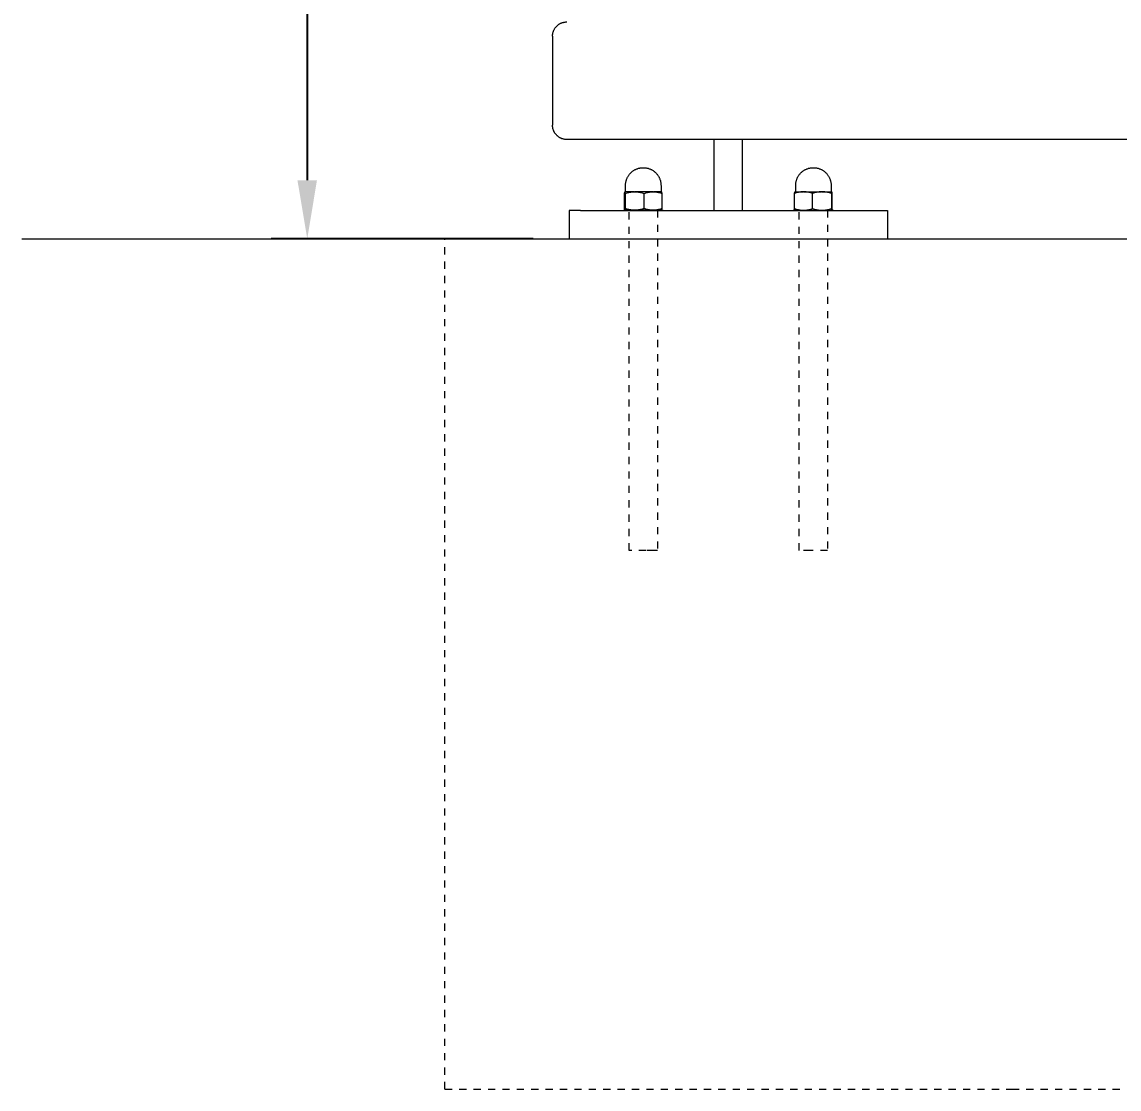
# Model space of a CAD drawing. Header units: inches. Extents: x -6 to 95, y -2 to 61.
# Drawn here: x -5.56 to 9.68, y 29.9 to 44.73 of the extents above; entities that cross this region are included whole.
import ezdxf

# ---------------------------------------------------------------- set-up
doc = ezdxf.new("R2010")
doc.units = ezdxf.units.IN
doc.header["$PDSIZE"] = -1
doc.linetypes.add('HIDDEN', pattern=[1.905, 1.27, -0.635])
for name, color, linetype, lineweight in [('ZANO_R', 7, 'Continuous', 0), ('ZANO_R_przerywana', 250, 'HIDDEN', 0), ('ZANO_W', 1, 'Continuous', 0)]:
    doc.layers.add(name, color=color, linetype=linetype, lineweight=lineweight)
doc.styles.get("Standard").update_dxf_attribs({"font": 'arial.ttf'})
doc.dimstyles.new('amerykanie', dxfattribs={"dimtxt": 50, "dimasz": 50, "dimexe": 0.5, "dimexo": 0.5, "dimgap": 1, "dimtad": 1, "dimdec": 0, "dimzin": 0, "dimlunit": 5, "dimtxsty": 'Standard', "dimcen": 0.09, "dimclrd": 1, "dimclre": 1, "dimclrt": 1, "dimazin": 0, "dimtfac": 1, "dimtdec": 0, "dimtmove": 0, "dimatfit": 3, "dimfxl": 1, "dimtzin": 0, "dimarcsym": 1})

# ---------------------------------------------------------------- blocks, each defined once
blk = doc.blocks.new('*D354')
at = {"layer": 'ZANO_W', "color": 1, "lineweight": -2}
for p, q in [((1.504, 59.828), (-2.101, 59.828)), ((-1.601, 59.016), (-1.601, 42.53)), ((1.54, 41.718), (-2.101, 41.718))]:
    blk.add_line(p, q, dxfattribs=at)
at = {"layer": 'ZANO_W', "color": 1}
for points in [[(-1.466, 59.016), (-1.737, 59.016), (-1.601, 59.828)], [(-1.737, 42.53), (-1.466, 42.53), (-1.601, 41.718)]]:
    blk.add_solid(points, dxfattribs=at)
at = {"layer": 'ZANO_W', "color": 1, "insert": (-2.521, 50.773), "char_height": 0.8125, "attachment_point": 5, "rotation": 90}
blk.add_mtext('18 1/8', dxfattribs=at)

msp = doc.modelspace()

# ---------------------------------------------------------------- linework, layer by layer
at = {"layer": 'ZANO_R'}
for p, q in [((1.85136, 44.65835), (1.85569, 44.6635)), ((1.85569, 44.6635), (1.86019, 44.66849)), ((1.86019, 44.66849), (1.86487, 44.67333)), ((1.86487, 44.67333), (1.8697, 44.678)), ((1.8697, 44.678), (1.8747, 44.68251)), ((1.8747, 44.68251), (1.87984, 44.68684)), ((1.87984, 44.68684), (1.88513, 44.69099)), ((1.88513, 44.69099), (1.89056, 44.69496)), ((1.89056, 44.69496), (1.89612, 44.69875)), ((1.89612, 44.69875), (1.9018, 44.70234)), ((1.9018, 44.70234), (1.90761, 44.70574)), ((1.90761, 44.70574), (1.91352, 44.70893)), ((1.91352, 44.70893), (1.91955, 44.71192)), ((1.91955, 44.71192), (1.92567, 44.71471)), ((1.92567, 44.71471), (1.93188, 44.71728)), ((1.93188, 44.71728), (1.93818, 44.71964)), ((1.93818, 44.71964), (1.94455, 44.72178)), ((1.94455, 44.72178), (1.951, 44.72371)), ((1.951, 44.72371), (1.9575, 44.72541)), ((1.9575, 44.72541), (1.96406, 44.72689)), ((1.96406, 44.72689), (1.97067, 44.72815)), ((1.97067, 44.72815), (1.97732, 44.72918)), ((1.97732, 44.72918), (1.98399, 44.72998)), ((1.98399, 44.72998), (1.99069, 44.73055)), ((1.99069, 44.73055), (1.99741, 44.7309)), ((1.99741, 44.7309), (2.00414, 44.73101)), ((1.80718, 44.53406), (1.8073, 44.54078)), ((1.80718, 44.53406), (1.80718, 44.38739)), ((1.8073, 44.54078), (1.80764, 44.5475)), ((1.80764, 44.5475), (1.80821, 44.5542)), ((1.80821, 44.5542), (1.80902, 44.56088)), ((1.80902, 44.56088), (1.81004, 44.56752)), ((1.81004, 44.56752), (1.8113, 44.57413)), ((1.8113, 44.57413), (1.81278, 44.58069)), ((1.81278, 44.58069), (1.81448, 44.5872)), ((1.81448, 44.5872), (1.81641, 44.59364)), ((1.81641, 44.59364), (1.81855, 44.60001)), ((1.81855, 44.60001), (1.82091, 44.60631)), ((1.82091, 44.60631), (1.82349, 44.61252)), ((1.82349, 44.61252), (1.82627, 44.61865)), ((1.82627, 44.61865), (1.82926, 44.62467)), ((1.82926, 44.62467), (1.83246, 44.63059)), ((1.83246, 44.63059), (1.83585, 44.63639)), ((1.83585, 44.63639), (1.83945, 44.64208)), ((1.83945, 44.64208), (1.84323, 44.64764)), ((1.84323, 44.64764), (1.8472, 44.65307)), ((1.8472, 44.65307), (1.85136, 44.65835)), ((1.80718, 44.38739), (1.80718, 43.29424)), ((1.8073, 43.28751), (1.80718, 43.29424)), ((1.80764, 43.2808), (1.8073, 43.28751)), ((1.80821, 43.2741), (1.80764, 43.2808)), ((1.80902, 43.26742), (1.80821, 43.2741)), ((1.81004, 43.26077), (1.80902, 43.26742)), ((1.8113, 43.25417), (1.81004, 43.26077)), ((1.81278, 43.24761), (1.8113, 43.25417)), ((1.81448, 43.2411), (1.81278, 43.24761)), ((1.81641, 43.23466), (1.81448, 43.2411)), ((1.81855, 43.22828), (1.81641, 43.23466)), ((1.82091, 43.22198), (1.81855, 43.22828)), ((1.82349, 43.21577), (1.82091, 43.22198)), ((1.82627, 43.20965), (1.82349, 43.21577)), ((1.82926, 43.20363), (1.82627, 43.20965)), ((1.83246, 43.19771), (1.82926, 43.20363)), ((1.83585, 43.1919), (1.83246, 43.19771)), ((1.83945, 43.18622), (1.83585, 43.1919)), ((1.84323, 43.18066), (1.83945, 43.18622)), ((1.8472, 43.17523), (1.84323, 43.18066)), ((1.85136, 43.16994), (1.8472, 43.17523)), ((1.85569, 43.1648), (1.85136, 43.16994)), ((1.86019, 43.15981), (1.85569, 43.1648)), ((1.86487, 43.15497), (1.86019, 43.15981)), ((1.8697, 43.1503), (1.86487, 43.15497)), ((1.8747, 43.14579), (1.8697, 43.1503)), ((1.87984, 43.14146), (1.8747, 43.14579)), ((1.88513, 43.1373), (1.87984, 43.14146)), ((1.89056, 43.13333), (1.88513, 43.1373)), ((1.89612, 43.12955), (1.89056, 43.13333)), ((1.9018, 43.12596), (1.89612, 43.12955)), ((1.90761, 43.12256), (1.9018, 43.12596)), ((1.91352, 43.11936), (1.90761, 43.12256)), ((1.91955, 43.11637), (1.91352, 43.11936)), ((1.92567, 43.11359), (1.91955, 43.11637)), ((1.93188, 43.11102), (1.92567, 43.11359)), ((1.93818, 43.10866), (1.93188, 43.11102)), ((1.94455, 43.10651), (1.93818, 43.10866)), ((1.951, 43.10459), (1.94455, 43.10651)), ((1.9575, 43.10288), (1.951, 43.10459)), ((1.96406, 43.1014), (1.9575, 43.10288)), ((1.97067, 43.10015), (1.96406, 43.1014)), ((1.97732, 43.09912), (1.97067, 43.10015)), ((1.98399, 43.09832), (1.97732, 43.09912)), ((1.99069, 43.09774), (1.98399, 43.09832)), ((1.99741, 43.0974), (1.99069, 43.09774)), ((2.00414, 43.09728), (1.99741, 43.0974)), ((21.30567, 43.09728), (2.00414, 43.09728)), ((4.05246, 42.11186), (4.05246, 43.09728)), ((4.44637, 42.11186), (4.44637, 43.09728)), ((2.95442, 42.67796), (2.96195, 42.6817)), ((2.96195, 42.6817), (2.96961, 42.68518)), ((2.96961, 42.68518), (2.97737, 42.6884)), ((2.97737, 42.6884), (2.98524, 42.69135)), ((2.98524, 42.69135), (2.99321, 42.69403)), ((2.99321, 42.69403), (3.00127, 42.69643)), ((3.00127, 42.69643), (3.0094, 42.69856)), ((3.0094, 42.69856), (3.0176, 42.70041)), ((3.0176, 42.70041), (3.02586, 42.70198)), ((3.02586, 42.70198), (3.03417, 42.70327)), ((3.03417, 42.70327), (3.04251, 42.70427)), ((3.04251, 42.70427), (3.05089, 42.70499)), ((3.05089, 42.70499), (3.05928, 42.70542)), ((3.05928, 42.70542), (3.06769, 42.70556)), ((3.06769, 42.70556), (3.07609, 42.70542)), ((3.07609, 42.70542), (3.08449, 42.70499)), ((3.08449, 42.70499), (3.09287, 42.70427)), ((3.09287, 42.70427), (3.10121, 42.70327)), ((3.10121, 42.70327), (3.10952, 42.70198)), ((3.10952, 42.70198), (3.11778, 42.70041)), ((3.11778, 42.70041), (3.12598, 42.69856)), ((3.12598, 42.69856), (3.13411, 42.69643)), ((3.13411, 42.69643), (3.14217, 42.69403)), ((3.14217, 42.69403), (3.15013, 42.69135)), ((3.15013, 42.69135), (3.15801, 42.6884)), ((3.15801, 42.6884), (3.16577, 42.68518)), ((3.16577, 42.68518), (3.17342, 42.6817)), ((3.17342, 42.6817), (3.18095, 42.67796)), ((5.31788, 42.67796), (5.32541, 42.6817)), ((5.32541, 42.6817), (5.33306, 42.68518)), ((5.33306, 42.68518), (5.34082, 42.6884)), ((5.34082, 42.6884), (5.3487, 42.69135)), ((5.3487, 42.69135), (5.35666, 42.69403)), ((5.35666, 42.69403), (5.36472, 42.69643)), ((5.36472, 42.69643), (5.37285, 42.69856)), ((5.37285, 42.69856), (5.38105, 42.70041)), ((5.38105, 42.70041), (5.38931, 42.70198)), ((5.38931, 42.70198), (5.39762, 42.70327)), ((5.39762, 42.70327), (5.40597, 42.70427)), ((5.40597, 42.70427), (5.41434, 42.70499)), ((5.41434, 42.70499), (5.42274, 42.70542)), ((5.42274, 42.70542), (5.43114, 42.70556)), ((5.43114, 42.70556), (5.43955, 42.70542)), ((5.43955, 42.70542), (5.44794, 42.70499)), ((5.44794, 42.70499), (5.45632, 42.70427)), ((5.45632, 42.70427), (5.46467, 42.70327)), ((5.46467, 42.70327), (5.47297, 42.70198)), ((5.47297, 42.70198), (5.48123, 42.70041)), ((5.48123, 42.70041), (5.48943, 42.69856)), ((5.48943, 42.69856), (5.49756, 42.69643)), ((5.49756, 42.69643), (5.50562, 42.69403)), ((5.50562, 42.69403), (5.51359, 42.69135)), ((5.51359, 42.69135), (5.52146, 42.6884)), ((5.52146, 42.6884), (5.52923, 42.68518)), ((5.52923, 42.68518), (5.53688, 42.6817)), ((5.53688, 42.6817), (5.54441, 42.67796)), ((2.83063, 42.52579), (2.83303, 42.53385)), ((2.83303, 42.53385), (2.83571, 42.54181)), ((2.83571, 42.54181), (2.83866, 42.54969)), ((2.83866, 42.54969), (2.84188, 42.55745)), ((2.84188, 42.55745), (2.84536, 42.56511)), ((2.84536, 42.56511), (2.8491, 42.57263)), ((2.8491, 42.57263), (2.85309, 42.58003)), ((2.85309, 42.58003), (2.85734, 42.58729)), ((2.85734, 42.58729), (2.86183, 42.59439)), ((2.86183, 42.59439), (2.86656, 42.60134)), ((2.86656, 42.60134), (2.87152, 42.60813)), ((2.87152, 42.60813), (2.87671, 42.61474)), ((2.87671, 42.61474), (2.88213, 42.62117)), ((2.88213, 42.62117), (2.88776, 42.62741)), ((2.88776, 42.62741), (2.8936, 42.63345)), ((2.8936, 42.63345), (2.89965, 42.6393)), ((2.89965, 42.6393), (2.90589, 42.64493)), ((2.90589, 42.64493), (2.91232, 42.65034)), ((2.91232, 42.65034), (2.91893, 42.65554)), ((2.91893, 42.65554), (2.92571, 42.6605)), ((2.92571, 42.6605), (2.93266, 42.66523)), ((2.93266, 42.66523), (2.93977, 42.66972)), ((2.93977, 42.66972), (2.94703, 42.67397)), ((2.94703, 42.67397), (2.95442, 42.67796)), ((3.18095, 42.67796), (3.18835, 42.67397)), ((3.18835, 42.67397), (3.19561, 42.66972)), ((3.19561, 42.66972), (3.20271, 42.66523)), ((3.20271, 42.66523), (3.20966, 42.6605)), ((3.20966, 42.6605), (3.21645, 42.65554)), ((3.21645, 42.65554), (3.22306, 42.65034)), ((3.22306, 42.65034), (3.22949, 42.64493)), ((3.22949, 42.64493), (3.23573, 42.6393)), ((3.23573, 42.6393), (3.24177, 42.63345)), ((3.24177, 42.63345), (3.24762, 42.62741)), ((3.24762, 42.62741), (3.25325, 42.62117)), ((3.25325, 42.62117), (3.25866, 42.61474)), ((3.25866, 42.61474), (3.26386, 42.60813)), ((3.26386, 42.60813), (3.26882, 42.60134)), ((3.26882, 42.60134), (3.27355, 42.59439)), ((3.27355, 42.59439), (3.27804, 42.58729)), ((3.27804, 42.58729), (3.28229, 42.58003)), ((3.28229, 42.58003), (3.28628, 42.57263)), ((3.28628, 42.57263), (3.29002, 42.56511)), ((3.29002, 42.56511), (3.2935, 42.55745)), ((3.2935, 42.55745), (3.29672, 42.54969)), ((3.29672, 42.54969), (3.29967, 42.54181)), ((3.29967, 42.54181), (3.30235, 42.53385)), ((3.30235, 42.53385), (3.30475, 42.52579)), ((5.19408, 42.52579), (5.19648, 42.53385)), ((5.19648, 42.53385), (5.19916, 42.54181)), ((5.19916, 42.54181), (5.20211, 42.54969)), ((5.20211, 42.54969), (5.20533, 42.55745)), ((5.20533, 42.55745), (5.20881, 42.56511)), ((5.20881, 42.56511), (5.21255, 42.57263)), ((5.21255, 42.57263), (5.21655, 42.58003)), ((5.21655, 42.58003), (5.22079, 42.58729)), ((5.22079, 42.58729), (5.22528, 42.59439)), ((5.22528, 42.59439), (5.23001, 42.60134)), ((5.23001, 42.60134), (5.23497, 42.60813)), ((5.23497, 42.60813), (5.24017, 42.61474)), ((5.24017, 42.61474), (5.24558, 42.62117)), ((5.24558, 42.62117), (5.25122, 42.62741)), ((5.25122, 42.62741), (5.25706, 42.63345)), ((5.25706, 42.63345), (5.2631, 42.6393)), ((5.2631, 42.6393), (5.26934, 42.64493)), ((5.26934, 42.64493), (5.27577, 42.65034)), ((5.27577, 42.65034), (5.28238, 42.65554)), ((5.28238, 42.65554), (5.28917, 42.6605)), ((5.28917, 42.6605), (5.29612, 42.66523)), ((5.29612, 42.66523), (5.30322, 42.66972)), ((5.30322, 42.66972), (5.31048, 42.67397)), ((5.31048, 42.67397), (5.31788, 42.67796)), ((5.54441, 42.67796), (5.5518, 42.67397)), ((5.5518, 42.67397), (5.55906, 42.66972)), ((5.55906, 42.66972), (5.56617, 42.66523)), ((5.56617, 42.66523), (5.57312, 42.6605)), ((5.57312, 42.6605), (5.5799, 42.65554)), ((5.5799, 42.65554), (5.58651, 42.65034)), ((5.58651, 42.65034), (5.59294, 42.64493)), ((5.59294, 42.64493), (5.59918, 42.6393)), ((5.59918, 42.6393), (5.60523, 42.63345)), ((5.60523, 42.63345), (5.61107, 42.62741)), ((5.61107, 42.62741), (5.6167, 42.62117)), ((5.6167, 42.62117), (5.62212, 42.61474)), ((5.62212, 42.61474), (5.62731, 42.60813)), ((5.62731, 42.60813), (5.63227, 42.60134)), ((5.63227, 42.60134), (5.637, 42.59439)), ((5.637, 42.59439), (5.64149, 42.58729)), ((5.64149, 42.58729), (5.64574, 42.58003)), ((5.64574, 42.58003), (5.64973, 42.57263)), ((5.64973, 42.57263), (5.65347, 42.56511)), ((5.65347, 42.56511), (5.65695, 42.55745)), ((5.65695, 42.55745), (5.66017, 42.54969)), ((5.66017, 42.54969), (5.66312, 42.54181)), ((5.66312, 42.54181), (5.6658, 42.53385)), ((5.6658, 42.53385), (5.66821, 42.52579)), ((2.82147, 42.37498), (2.82149, 42.37514)), ((2.82149, 42.37531), (2.8215, 42.37547)), ((2.82149, 42.37514), (2.82149, 42.37531)), ((2.8215, 42.45937), (2.82164, 42.46777)), ((2.8215, 42.37547), (2.8215, 42.45937)), ((2.82164, 42.46777), (2.82207, 42.47617)), ((2.82207, 42.47617), (2.82279, 42.48455)), ((2.82279, 42.48455), (2.82379, 42.49289)), ((2.82379, 42.49289), (2.82508, 42.5012)), ((2.82508, 42.5012), (2.82665, 42.50946)), ((2.82665, 42.50946), (2.8285, 42.51766)), ((2.8285, 42.51766), (2.83063, 42.52579)), ((3.30475, 42.52579), (3.30688, 42.51766)), ((3.30688, 42.51766), (3.30873, 42.50946)), ((3.30873, 42.50946), (3.3103, 42.5012)), ((3.3103, 42.5012), (3.31159, 42.49289)), ((3.31159, 42.49289), (3.31259, 42.48455)), ((3.31259, 42.48455), (3.31331, 42.47617)), ((3.31331, 42.47617), (3.31374, 42.46777)), ((3.31374, 42.46777), (3.31388, 42.45937)), ((3.31388, 42.45937), (3.31388, 42.37547)), ((3.31388, 42.37547), (3.31388, 42.3753)), ((3.31388, 42.3753), (3.31389, 42.37514)), ((3.31389, 42.37514), (3.31391, 42.37497)), ((5.18043, 42.37077), (5.18495, 42.37547)), ((5.18495, 42.45937), (5.18509, 42.46777)), ((5.18495, 42.37547), (5.18495, 42.45937)), ((5.18509, 42.46777), (5.18552, 42.47617)), ((5.18552, 42.47617), (5.18624, 42.48455)), ((5.18624, 42.48455), (5.18724, 42.49289)), ((5.18724, 42.49289), (5.18853, 42.5012)), ((5.18853, 42.5012), (5.1901, 42.50946)), ((5.1901, 42.50946), (5.19195, 42.51766)), ((5.19195, 42.51766), (5.19408, 42.52579)), ((5.66821, 42.52579), (5.67033, 42.51766)), ((5.67033, 42.51766), (5.67219, 42.50946)), ((5.67219, 42.50946), (5.67376, 42.5012)), ((5.67376, 42.5012), (5.67504, 42.49289)), ((5.67504, 42.49289), (5.67604, 42.48455)), ((5.67604, 42.48455), (5.67676, 42.47617)), ((5.67676, 42.47617), (5.67719, 42.46777)), ((5.67719, 42.46777), (5.67733, 42.45937)), ((5.67733, 42.45937), (5.67733, 42.37547)), ((5.67733, 42.37547), (5.67734, 42.3753)), ((5.67734, 42.3753), (5.67735, 42.37514)), ((5.67735, 42.37514), (5.67736, 42.37497)), ((2.80595, 42.34787), (2.81185, 42.37074)), ((2.80595, 42.13757), (2.80595, 42.34787)), ((2.81185, 42.37074), (2.81775, 42.34787)), ((2.94445, 42.37074), (2.81203, 42.37074)), ((2.81706, 42.37078), (2.81722, 42.37079)), ((2.81722, 42.37079), (2.81738, 42.3708)), ((2.81738, 42.3708), (2.81754, 42.37083)), ((2.81754, 42.37083), (2.8177, 42.37085)), ((2.8177, 42.37085), (2.81786, 42.37089)), ((2.81775, 42.34787), (2.83043, 42.35203)), ((2.81775, 42.34787), (2.81775, 42.13757)), ((2.81786, 42.37089), (2.81802, 42.37093)), ((2.81802, 42.37093), (2.81817, 42.37097)), ((2.81817, 42.37097), (2.81833, 42.37102)), ((2.81833, 42.37102), (2.81848, 42.37107)), ((2.81848, 42.37107), (2.81863, 42.37113)), ((2.81863, 42.37113), (2.81878, 42.3712)), ((2.81878, 42.3712), (2.81892, 42.37127)), ((2.81892, 42.37127), (2.81907, 42.37135)), ((2.81907, 42.37135), (2.81921, 42.37143)), ((2.81921, 42.37143), (2.81934, 42.37151)), ((2.81934, 42.37151), (2.81948, 42.3716)), ((2.81948, 42.3716), (2.81961, 42.3717)), ((2.81961, 42.3717), (2.81974, 42.37179)), ((2.81974, 42.37179), (2.81986, 42.3719)), ((2.81986, 42.3719), (2.81999, 42.37201)), ((2.81999, 42.37201), (2.8201, 42.37212)), ((2.8201, 42.37212), (2.82022, 42.37223)), ((2.82022, 42.37223), (2.82032, 42.37235)), ((2.82032, 42.37235), (2.82043, 42.37248)), ((2.82043, 42.37248), (2.82053, 42.3726)), ((2.82053, 42.3726), (2.82063, 42.37273)), ((2.82063, 42.37273), (2.82072, 42.37287)), ((2.82072, 42.37287), (2.82081, 42.373)), ((2.82081, 42.373), (2.82089, 42.37314)), ((2.82089, 42.37314), (2.82097, 42.37328)), ((2.82097, 42.37328), (2.82104, 42.37343)), ((2.82104, 42.37343), (2.82111, 42.37358)), ((2.82111, 42.37358), (2.82117, 42.37373)), ((2.82117, 42.37373), (2.82122, 42.37388)), ((2.82122, 42.37388), (2.82128, 42.37403)), ((2.82128, 42.37403), (2.82132, 42.37419)), ((2.82132, 42.37419), (2.82136, 42.37434)), ((2.82136, 42.37434), (2.8214, 42.3745)), ((2.8214, 42.3745), (2.82143, 42.37466)), ((2.82143, 42.37466), (2.82145, 42.37482)), ((2.82145, 42.37482), (2.82147, 42.37498)), ((2.83043, 42.35203), (2.84324, 42.35577)), ((2.84324, 42.35577), (2.85615, 42.35911)), ((2.85615, 42.35911), (2.86917, 42.36203)), ((2.86917, 42.36203), (2.88227, 42.36454)), ((2.88227, 42.36454), (2.89545, 42.36663)), ((2.89545, 42.36663), (2.90869, 42.36829)), ((2.90869, 42.36829), (2.92197, 42.36953)), ((2.92197, 42.36953), (2.93529, 42.37035)), ((2.93529, 42.37035), (2.94862, 42.37074)), ((2.94862, 42.37074), (2.96196, 42.37035)), ((3.19997, 42.37074), (2.95326, 42.37074)), ((2.96196, 42.37035), (2.97528, 42.36953)), ((2.97528, 42.36953), (2.98856, 42.36829)), ((2.98856, 42.36829), (3.0018, 42.36663)), ((3.0018, 42.36663), (3.01497, 42.36454)), ((3.01497, 42.36454), (3.02808, 42.36203)), ((3.02808, 42.36203), (3.04109, 42.35911)), ((3.04109, 42.35911), (3.05401, 42.35577)), ((3.05401, 42.35577), (3.06681, 42.35203)), ((3.06681, 42.35203), (3.07949, 42.34787)), ((3.07949, 42.34787), (3.09156, 42.35202)), ((3.07949, 42.13757), (3.07949, 42.34787)), ((3.09156, 42.35202), (3.10376, 42.35576)), ((3.10376, 42.35576), (3.11608, 42.35909)), ((3.11608, 42.35909), (3.12851, 42.36202)), ((3.12851, 42.36202), (3.14102, 42.36452)), ((3.14102, 42.36452), (3.15361, 42.36661)), ((3.15361, 42.36661), (3.16627, 42.36828)), ((3.16627, 42.36828), (3.17897, 42.36952)), ((3.17897, 42.36952), (3.1917, 42.37034)), ((3.1917, 42.37034), (3.20446, 42.37074)), ((3.20446, 42.37074), (3.21722, 42.37035)), ((3.29353, 42.37074), (3.20842, 42.37074)), ((3.21722, 42.37035), (3.22995, 42.36953)), ((3.22995, 42.36953), (3.24265, 42.36828)), ((3.24265, 42.36828), (3.25531, 42.36661)), ((3.25531, 42.36661), (3.2679, 42.36453)), ((3.2679, 42.36453), (3.28041, 42.36202)), ((3.28041, 42.36202), (3.29284, 42.3591)), ((3.29284, 42.3591), (3.30516, 42.35576)), ((3.31656, 42.37074), (3.29353, 42.37074)), ((3.30516, 42.35576), (3.31736, 42.35202)), ((3.31391, 42.37497), (3.31393, 42.37481)), ((3.31393, 42.37481), (3.31395, 42.37465)), ((3.31395, 42.37465), (3.31398, 42.37449)), ((3.31398, 42.37449), (3.31402, 42.37433)), ((3.31402, 42.37433), (3.31406, 42.37417)), ((3.31406, 42.37417), (3.31411, 42.37401)), ((3.31411, 42.37401), (3.31417, 42.37386)), ((3.31417, 42.37386), (3.31422, 42.3737)), ((3.31422, 42.3737), (3.31429, 42.37355)), ((3.31429, 42.37355), (3.31436, 42.3734)), ((3.31436, 42.3734), (3.31443, 42.37326)), ((3.31443, 42.37326), (3.31451, 42.37311)), ((3.31451, 42.37311), (3.3146, 42.37297)), ((3.3146, 42.37297), (3.31468, 42.37283)), ((3.31468, 42.37283), (3.31478, 42.3727)), ((3.31478, 42.3727), (3.31488, 42.37257)), ((3.31488, 42.37257), (3.31498, 42.37244)), ((3.31498, 42.37244), (3.31509, 42.37231)), ((3.31509, 42.37231), (3.3152, 42.37219)), ((3.3152, 42.37219), (3.31532, 42.37208)), ((3.31532, 42.37208), (3.31544, 42.37196)), ((3.31544, 42.37196), (3.31556, 42.37186)), ((3.31556, 42.37186), (3.31569, 42.37175)), ((3.31569, 42.37175), (3.31582, 42.37165)), ((3.31582, 42.37165), (3.31595, 42.37156)), ((3.31595, 42.37156), (3.31609, 42.37147)), ((3.31609, 42.37147), (3.31623, 42.37138)), ((3.31623, 42.37138), (3.31637, 42.3713)), ((3.31637, 42.3713), (3.31652, 42.37123)), ((3.31652, 42.37123), (3.31667, 42.37116)), ((3.3221, 42.37074), (3.31656, 42.37074)), ((3.31667, 42.37116), (3.31682, 42.37109)), ((3.31682, 42.37109), (3.31697, 42.37103)), ((3.31697, 42.37103), (3.31713, 42.37098)), ((3.31713, 42.37098), (3.31728, 42.37093)), ((3.31728, 42.37093), (3.31744, 42.37089)), ((3.31736, 42.35202), (3.32943, 42.34787)), ((3.31744, 42.37089), (3.3176, 42.37085)), ((3.3176, 42.37085), (3.31776, 42.37082)), ((3.31776, 42.37082), (3.31793, 42.37079)), ((3.32339, 42.37074), (3.3221, 42.37074)), ((3.32367, 42.37074), (3.32339, 42.37074)), ((3.32372, 42.37074), (3.32367, 42.37074)), ((3.32372, 42.37074), (3.32373, 42.37074)), ((3.32373, 42.37074), (3.32372, 42.37074)), ((3.32373, 42.37074), (3.32373, 42.37074)), ((3.32373, 42.37074), (3.3239, 42.37064)), ((3.32943, 42.34787), (3.3239, 42.37064)), ((3.32943, 42.13757), (3.32943, 42.34787)), ((5.1694, 42.34787), (5.17493, 42.37064)), ((5.18147, 42.35202), (5.1694, 42.34787)), ((5.1694, 42.13757), (5.1694, 42.34787)), ((5.17493, 42.37064), (5.1751, 42.37074)), ((5.17511, 42.37074), (5.1751, 42.37074)), ((5.1751, 42.37074), (5.1751, 42.37074)), ((5.1751, 42.37074), (5.17511, 42.37074)), ((5.17511, 42.37074), (5.17516, 42.37074)), ((5.17516, 42.37074), (5.17544, 42.37074)), ((5.17544, 42.37074), (5.17673, 42.37074)), ((5.17673, 42.37074), (5.18227, 42.37074)), ((5.19367, 42.35576), (5.18147, 42.35202)), ((5.18227, 42.37074), (5.2053, 42.37074)), ((5.20599, 42.3591), (5.19367, 42.35576)), ((5.2053, 42.37074), (5.29041, 42.37074)), ((5.21842, 42.36202), (5.20599, 42.3591)), ((5.23093, 42.36453), (5.21842, 42.36202)), ((5.24352, 42.36661), (5.23093, 42.36453)), ((5.25618, 42.36828), (5.24352, 42.36661)), ((5.26888, 42.36953), (5.25618, 42.36828)), ((5.28161, 42.37035), (5.26888, 42.36953)), ((5.29437, 42.37074), (5.28161, 42.37035)), ((5.30713, 42.37034), (5.29437, 42.37074)), ((5.29886, 42.37074), (5.54558, 42.37074)), ((5.31986, 42.36952), (5.30713, 42.37034)), ((5.33256, 42.36828), (5.31986, 42.36952)), ((5.34522, 42.36661), (5.33256, 42.36828)), ((5.35781, 42.36452), (5.34522, 42.36661)), ((5.37032, 42.36202), (5.35781, 42.36452)), ((5.38275, 42.35909), (5.37032, 42.36202)), ((5.39507, 42.35576), (5.38275, 42.35909)), ((5.40727, 42.35202), (5.39507, 42.35576)), ((5.41934, 42.34787), (5.40727, 42.35202)), ((5.43202, 42.35203), (5.41934, 42.34787)), ((5.41934, 42.13757), (5.41934, 42.34787)), ((5.44482, 42.35577), (5.43202, 42.35203)), ((5.45774, 42.35911), (5.44482, 42.35577)), ((5.47075, 42.36203), (5.45774, 42.35911)), ((5.48386, 42.36454), (5.47075, 42.36203)), ((5.49704, 42.36663), (5.48386, 42.36454)), ((5.51027, 42.36829), (5.49704, 42.36663)), ((5.52356, 42.36953), (5.51027, 42.36829)), ((5.53687, 42.37035), (5.52356, 42.36953)), ((5.55021, 42.37074), (5.53687, 42.37035)), ((5.56354, 42.37035), (5.55021, 42.37074)), ((5.55438, 42.37074), (5.6868, 42.37074)), ((5.57686, 42.36953), (5.56354, 42.37035)), ((5.59014, 42.36829), (5.57686, 42.36953)), ((5.60338, 42.36663), (5.59014, 42.36829)), ((5.61656, 42.36454), (5.60338, 42.36663)), ((5.62966, 42.36203), (5.61656, 42.36454)), ((5.64268, 42.35911), (5.62966, 42.36203)), ((5.65559, 42.35577), (5.64268, 42.35911)), ((5.6684, 42.35203), (5.65559, 42.35577)), ((5.68108, 42.34787), (5.6684, 42.35203)), ((5.67736, 42.37497), (5.67738, 42.37481)), ((5.67738, 42.37481), (5.67741, 42.37465)), ((5.67741, 42.37465), (5.67744, 42.37449)), ((5.67744, 42.37449), (5.67747, 42.37433)), ((5.67747, 42.37433), (5.67752, 42.37417)), ((5.67752, 42.37417), (5.67756, 42.37401)), ((5.67756, 42.37401), (5.67762, 42.37386)), ((5.67762, 42.37386), (5.67768, 42.3737)), ((5.67768, 42.3737), (5.67774, 42.37355)), ((5.67774, 42.37355), (5.67781, 42.3734)), ((5.67781, 42.3734), (5.67788, 42.37326)), ((5.67788, 42.37326), (5.67796, 42.37311)), ((5.67796, 42.37311), (5.67805, 42.37297)), ((5.67805, 42.37297), (5.67814, 42.37283)), ((5.67814, 42.37283), (5.67823, 42.3727)), ((5.67823, 42.3727), (5.67833, 42.37257)), ((5.67833, 42.37257), (5.67843, 42.37244)), ((5.67843, 42.37244), (5.67854, 42.37231)), ((5.67854, 42.37231), (5.67865, 42.37219)), ((5.67865, 42.37219), (5.67877, 42.37208)), ((5.67877, 42.37208), (5.67889, 42.37196)), ((5.67889, 42.37196), (5.67901, 42.37186)), ((5.67901, 42.37186), (5.67914, 42.37175)), ((5.67914, 42.37175), (5.67927, 42.37165)), ((5.67927, 42.37165), (5.6794, 42.37156)), ((5.6794, 42.37156), (5.67954, 42.37147)), ((5.67954, 42.37147), (5.67968, 42.37138)), ((5.67968, 42.37138), (5.67983, 42.3713)), ((5.67983, 42.3713), (5.67997, 42.37123)), ((5.67997, 42.37123), (5.68012, 42.37116)), ((5.68012, 42.37116), (5.68027, 42.37109)), ((5.68027, 42.37109), (5.68043, 42.37103)), ((5.68043, 42.37103), (5.68058, 42.37098)), ((5.68058, 42.37098), (5.68074, 42.37093)), ((5.68074, 42.37093), (5.6809, 42.37089)), ((5.6809, 42.37089), (5.68106, 42.37085)), ((5.68106, 42.37085), (5.68122, 42.37082)), ((5.68698, 42.37074), (5.68108, 42.34787)), ((5.68108, 42.34787), (5.68108, 42.13757)), ((5.68122, 42.37082), (5.68138, 42.37079)), ((5.69288, 42.34787), (5.68698, 42.37074)), ((5.69288, 42.13757), (5.69288, 42.34787)), ((2.19728, 42.11186), (2.03972, 42.11186)), ((2.03972, 42.11186), (2.03972, 41.71796)), ((2.19728, 42.11186), (6.30155, 42.11186)), ((2.79195, 42.1147), (2.81166, 42.1147)), ((2.81185, 42.1147), (2.80595, 42.13757)), ((2.81775, 42.13757), (2.81185, 42.1147)), ((2.94446, 42.1147), (2.81204, 42.1147)), ((2.83043, 42.13341), (2.81775, 42.13757)), ((2.84324, 42.12967), (2.83043, 42.13341)), ((2.85615, 42.12633), (2.84324, 42.12967)), ((2.86917, 42.12341), (2.85615, 42.12633)), ((2.88227, 42.1209), (2.86917, 42.12341)), ((2.89545, 42.11881), (2.88227, 42.1209)), ((2.90869, 42.11715), (2.89545, 42.11881)), ((2.92197, 42.11591), (2.90869, 42.11715)), ((2.93529, 42.11509), (2.92197, 42.11591)), ((2.94862, 42.1147), (2.93529, 42.11509)), ((2.96196, 42.11509), (2.94862, 42.1147)), ((3.19945, 42.1147), (2.9528, 42.1147)), ((2.97528, 42.11591), (2.96196, 42.11509)), ((2.98856, 42.11715), (2.97528, 42.11591)), ((3.0018, 42.11881), (2.98856, 42.11715)), ((3.01497, 42.1209), (3.0018, 42.11881)), ((3.02808, 42.12341), (3.01497, 42.1209)), ((3.04109, 42.12633), (3.02808, 42.12341)), ((3.05401, 42.12967), (3.04109, 42.12633)), ((3.06681, 42.13341), (3.05401, 42.12967)), ((3.07949, 42.13757), (3.06681, 42.13341)), ((3.09156, 42.13342), (3.07949, 42.13757)), ((3.10376, 42.12968), (3.09156, 42.13342)), ((3.11608, 42.12635), (3.10376, 42.12968)), ((3.12851, 42.12342), (3.11608, 42.12635)), ((3.14102, 42.12092), (3.12851, 42.12342)), ((3.15361, 42.11883), (3.14102, 42.12092)), ((3.16627, 42.11716), (3.15361, 42.11883)), ((3.17897, 42.11592), (3.16627, 42.11716)), ((3.1917, 42.1151), (3.17897, 42.11592)), ((3.20446, 42.1147), (3.1917, 42.1151)), ((3.21722, 42.11509), (3.20446, 42.1147)), ((3.29387, 42.1147), (3.20953, 42.1147)), ((3.22995, 42.11591), (3.21722, 42.11509)), ((3.24265, 42.11716), (3.22995, 42.11591)), ((3.25531, 42.11883), (3.24265, 42.11716)), ((3.2679, 42.12091), (3.25531, 42.11883)), ((3.28041, 42.12342), (3.2679, 42.12091)), ((3.29284, 42.12634), (3.28041, 42.12342)), ((3.30516, 42.12968), (3.29284, 42.12634)), ((3.31664, 42.1147), (3.29387, 42.1147)), ((3.31736, 42.13342), (3.30516, 42.12968)), ((3.32212, 42.1147), (3.31664, 42.1147)), ((3.32943, 42.13757), (3.31736, 42.13342)), ((3.32339, 42.1147), (3.32212, 42.1147)), ((3.32367, 42.1147), (3.32339, 42.1147)), ((3.32372, 42.1147), (3.32367, 42.1147)), ((3.32371, 42.1147), (3.34343, 42.1147)), ((3.32372, 42.1147), (3.32373, 42.1147)), ((3.32373, 42.1147), (3.32372, 42.1147)), ((3.3239, 42.1148), (3.32373, 42.1147)), ((3.32373, 42.1147), (3.32373, 42.1147)), ((3.3239, 42.1148), (3.32943, 42.13757)), ((5.17512, 42.1147), (5.15541, 42.1147)), ((5.17493, 42.1148), (5.1694, 42.13757)), ((5.1694, 42.13757), (5.18147, 42.13342)), ((5.1751, 42.1147), (5.17493, 42.1148)), ((5.17511, 42.1147), (5.1751, 42.1147)), ((5.1751, 42.1147), (5.1751, 42.1147)), ((5.1751, 42.1147), (5.17511, 42.1147)), ((5.17511, 42.1147), (5.17516, 42.1147)), ((5.17516, 42.1147), (5.17544, 42.1147)), ((5.17544, 42.1147), (5.17671, 42.1147)), ((5.17671, 42.1147), (5.18219, 42.1147)), ((5.18147, 42.13342), (5.19367, 42.12968)), ((5.18219, 42.1147), (5.20497, 42.1147)), ((5.19367, 42.12968), (5.20599, 42.12634)), ((5.20497, 42.1147), (5.2893, 42.1147)), ((5.20599, 42.12634), (5.21842, 42.12342)), ((5.21842, 42.12342), (5.23093, 42.12091)), ((5.23093, 42.12091), (5.24352, 42.11883)), ((5.24352, 42.11883), (5.25618, 42.11716)), ((5.25618, 42.11716), (5.26888, 42.11591)), ((5.26888, 42.11591), (5.28161, 42.11509)), ((5.28161, 42.11509), (5.29437, 42.1147)), ((5.29437, 42.1147), (5.30713, 42.1151)), ((5.29938, 42.1147), (5.54603, 42.1147)), ((5.30713, 42.1151), (5.31986, 42.11592)), ((5.31986, 42.11592), (5.33256, 42.11716)), ((5.33256, 42.11716), (5.34522, 42.11883)), ((5.34522, 42.11883), (5.35781, 42.12092)), ((5.35781, 42.12092), (5.37032, 42.12342)), ((5.37032, 42.12342), (5.38275, 42.12635)), ((5.38275, 42.12635), (5.39507, 42.12968)), ((5.39507, 42.12968), (5.40727, 42.13342)), ((5.40727, 42.13342), (5.41934, 42.13757)), ((5.41934, 42.13757), (5.43202, 42.13341)), ((5.43202, 42.13341), (5.44482, 42.12967)), ((5.44482, 42.12967), (5.45774, 42.12633)), ((5.45774, 42.12633), (5.47075, 42.12341)), ((5.47075, 42.12341), (5.48386, 42.1209)), ((5.48386, 42.1209), (5.49704, 42.11881)), ((5.49704, 42.11881), (5.51027, 42.11715)), ((5.51027, 42.11715), (5.52356, 42.11591)), ((5.52356, 42.11591), (5.53687, 42.11509)), ((5.53687, 42.11509), (5.55021, 42.1147)), ((5.55021, 42.1147), (5.56354, 42.11509)), ((5.55437, 42.1147), (5.68679, 42.1147)), ((5.56354, 42.11509), (5.57686, 42.11591)), ((5.57686, 42.11591), (5.59014, 42.11715)), ((5.59014, 42.11715), (5.60338, 42.11881)), ((5.60338, 42.11881), (5.61656, 42.1209)), ((5.61656, 42.1209), (5.62966, 42.12341)), ((5.62966, 42.12341), (5.64268, 42.12633)), ((5.64268, 42.12633), (5.65559, 42.12967)), ((5.65559, 42.12967), (5.6684, 42.13341)), ((5.6684, 42.13341), (5.68108, 42.13757)), ((5.68108, 42.13757), (5.68698, 42.1147)), ((5.68698, 42.1147), (5.69288, 42.13757)), ((5.70688, 42.1147), (5.68717, 42.1147)), ((6.30155, 42.11186), (6.4591, 42.11186)), ((6.45912, 42.11186), (6.45912, 41.71796)), ((0.31033, 41.71796), (8.1885, 41.71796)), ((8.1885, 41.71796), (15.1213, 41.71796))]:
    msp.add_line(p, q, dxfattribs=at)
msp.add_lwpolyline([(-5.56497, 41.71796), (56.58362, 41.71796)], dxfattribs=at)
msp.add_point((3.06769, 42.11186), dxfattribs=at)
at = {"layer": 'ZANO_R_przerywana', "ltscale": 0.05}
for p, q in [((2.87073, 37.38496), (2.87073, 42.11186)), ((3.26464, 42.11186), (3.26464, 37.38496)), ((5.23419, 37.38496), (5.23419, 42.11186)), ((5.6281, 42.11186), (5.6281, 37.38496)), ((0.31033, 29.90069), (0.31033, 41.71796)), ((3.10716, 37.38496), (2.87077, 37.38496)), ((3.21996, 37.38496), (3.10716, 37.38496)), ((3.25426, 37.38496), (3.21996, 37.38496)), ((3.26242, 37.38496), (3.25426, 37.38496)), ((3.26423, 37.38496), (3.26242, 37.38496)), ((3.26459, 37.38496), (3.26423, 37.38496)), ((3.26464, 37.38496), (3.26459, 37.38496)), ((3.26461, 37.38496), (3.26464, 37.38496)), ((3.26464, 37.38496), (3.26464, 37.38496)), ((3.26464, 37.38496), (3.26464, 37.38496)), ((5.39167, 37.38496), (5.23419, 37.38496)), ((5.62809, 37.38496), (5.39167, 37.38496)), ((0.31033, 29.90069), (8.1885, 29.90069)), ((8.1885, 29.90069), (15.1213, 29.90069))]:
    msp.add_line(p, q, dxfattribs=at)

# ---------------------------------------------------------------- dimensions: what is measured, and where the dimension line sits
at = {"layer": 'ZANO_W'}
dim = msp.add_linear_dim(base=(-1.60137, 41.71796), p1=(2.00414, 59.82816), p2=(2.03972, 41.71796), angle=90, dimstyle='amerykanie', override={"dimtxt": 0.8125, "dimasz": 0.8125, "dimgap": 0.5, "dimdec": 4, "dimaunit": 1, "dimadec": 1, "dimtdec": 4, "dimtmove": 1, "dimfrac": 2}, dxfattribs=at)
dim.commit()
dim.dimension.update_dxf_attribs({"geometry": '*D354', "text_midpoint": (-2.52148, 50.77306)})

doc.saveas('drawing.dxf')
